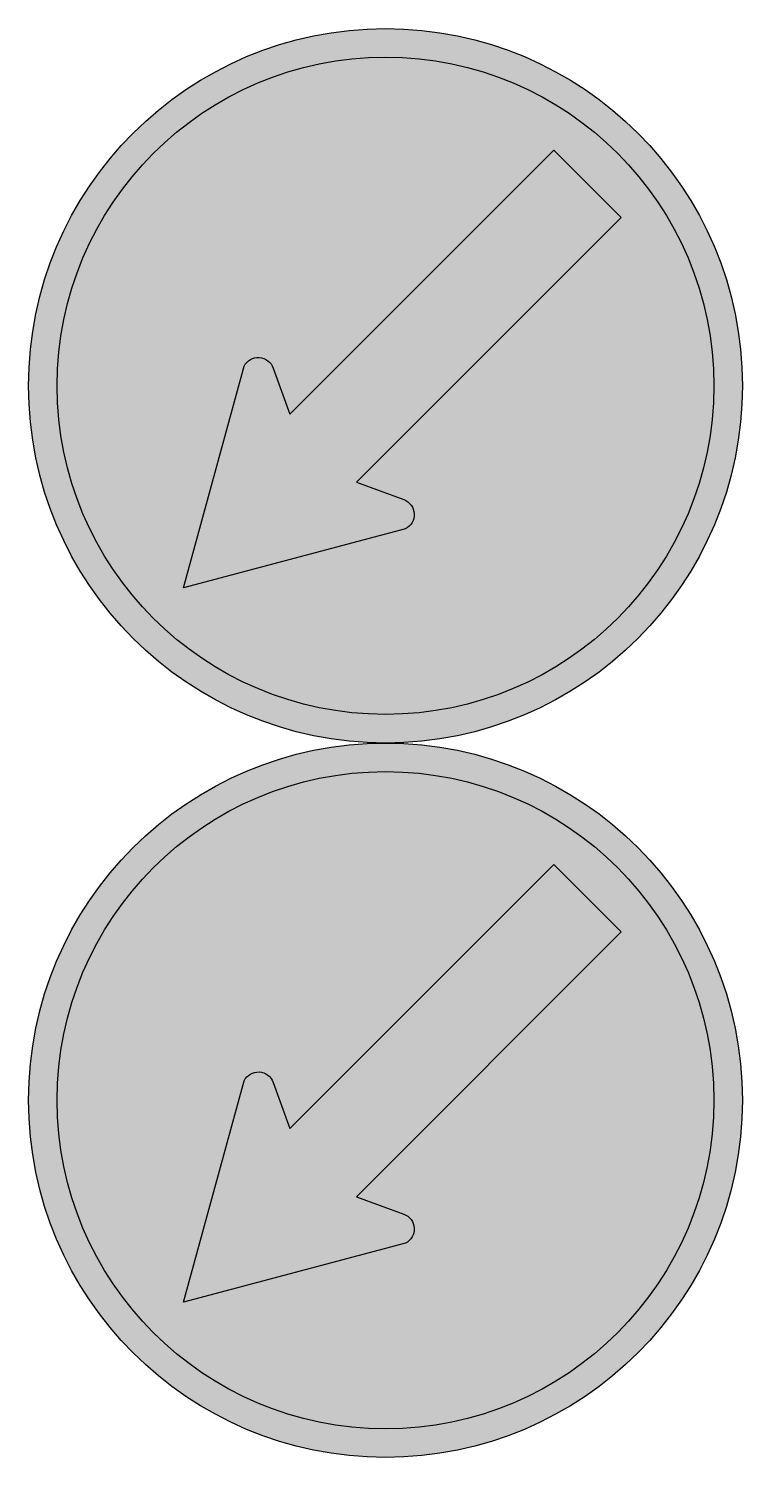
# Model space of a CAD drawing. Header units: millimetres. Extents: x -150 to 150, y -300 to 300.
import ezdxf

# ---------------------------------------------------------------- set-up
doc = ezdxf.new("R2010")
doc.units = ezdxf.units.MM
doc.header["$LTSCALE"] = 10
doc.header["$MEASUREMENT"] = 0
doc.layers.get('0').update_dxf_attribs({"linetype": 'CONTINUOUS'})

msp = doc.modelspace()

# ---------------------------------------------------------------- hatches: boundary and pattern name
h = msp.add_hatch(color=255)
h.dxf.hatch_style = 1
h.paths.add_polyline_path([(-150, 150, 1), (150, 150, 1)])
h.paths.add_polyline_path([(138, 150, -1), (-138, 150, -1)], flags=16)
h.paths.add_polyline_path([(70.71067811865468, 248.9949493661165), (98.9949493661167, 220.7106781186547), (-12.22751038381985, 109.4882183687181), (7.696180060064685, 102.1959368631263, -0.6597529983320121), (8.362400262201087, 89.95004446516967), (-84.85281374238566, 65.14718625761424), (-59.41906470967327, 158.1922415121801, -0.6591633580718738), (-47.18166492056624, 157.4534012789682), (-40.23002318329289, 138.0542480641689)], flags=0)
h = msp.add_hatch(color=160)
h.paths.add_polyline_path([(-138, 150, 1), (138, 150, 1)])
h.paths.add_polyline_path([(-12.22751038381985, 109.4882183687181), (7.696180060063889, 102.1959368631266, -0.6597529983320601), (8.362400262201087, 89.95004446516967), (-84.85281374238566, 65.1471862576143), (-59.41906470967327, 158.1922415121801, -0.6591633580725025), (-47.18166492056226, 157.4534012789572), (-40.23002318329289, 138.0542480641689), (70.71067811865468, 248.9949493661165), (98.9949493661167, 220.7106781186547)], flags=16)
h = msp.add_hatch(color=255)
h.dxf.hatch_style = 1
edge = h.paths.add_edge_path()
edge.add_line((-12.22751038381985, 109.4882183687181), (7.706475763302402, 102.1921685268074))
edge.add_arc((5.408773991638136, 95.93042524258396), 6.669997180586058, -63.71587927577019, 69.84975026655059, ccw=False)
edge.add_line((8.362400262201087, 89.95004446516967), (-84.85281374238566, 65.1471862576143))
edge.add_line((-84.85281374238566, 65.1471862576143), (-59.41906470967326, 158.1922415121801))
edge.add_arc((-53.45882965405902, 155.1981706261041), 6.66999718058568, 19.762112815985176, 153.3277423583053, ccw=False)
edge.add_line((-47.18166492056204, 157.4534012789564), (-40.23002318329289, 138.0542480641689))
edge.add_line((-40.23002318329289, 138.0542480641689), (70.71067811865467, 248.9949493661165))
edge.add_line((70.71067811865468, 248.9949493661165), (98.9949493661167, 220.7106781186547))
edge.add_line((98.9949493661167, 220.7106781186547), (-12.22751038381985, 109.4882183687181))
h = msp.add_hatch(color=255)
h.dxf.hatch_style = 1
h.paths.add_polyline_path([(-150, -150, 1), (150, -150, 1)])
h.paths.add_polyline_path([(138, -150, -1), (-138, -150, -1)], flags=16)
h.paths.add_polyline_path([(70.71067811865464, -51.00505063388346), (98.99494936611666, -79.2893218813453), (-12.22751038381989, -190.5117816312819), (7.696180060064648, -197.8040631368737, -0.6597529983320121), (8.36240026220105, -210.0499555348303), (-84.8528137423857, -234.8528137423858), (-59.41906470967331, -141.8077584878199, -0.6591633580718738), (-47.18166492056628, -142.5465987210318), (-40.23002318329293, -161.9457519358311)], flags=0)
h = msp.add_hatch(color=160)
h.paths.add_polyline_path([(-138, -150, 1), (138, -150, 1)])
h.paths.add_polyline_path([(-12.22751038381989, -190.5117816312819), (7.696180060063853, -197.8040631368734, -0.6597529983320601), (8.36240026220105, -210.0499555348303), (-84.8528137423857, -234.8528137423857), (-59.41906470967331, -141.8077584878199, -0.6591633580725025), (-47.1816649205623, -142.5465987210428), (-40.23002318329293, -161.9457519358311), (70.71067811865464, -51.00505063388346), (98.99494936611666, -79.28932188134533)], flags=16)
h = msp.add_hatch(color=255)
h.dxf.hatch_style = 1
edge = h.paths.add_edge_path()
edge.add_line((-12.22751038381989, -190.5117816312819), (7.706475763302365, -197.8078314731926))
edge.add_arc((5.4087739916381, -204.069574757416), 6.669997180586058, -63.71587927577019, 69.84975026655059, ccw=False)
edge.add_line((8.36240026220105, -210.0499555348303), (-84.8528137423857, -234.8528137423857))
edge.add_line((-84.8528137423857, -234.8528137423857), (-59.41906470967331, -141.8077584878199))
edge.add_arc((-53.45882965405906, -144.8018293738959), 6.66999718058568, 19.762112815985176, 153.3277423583053, ccw=False)
edge.add_line((-47.18166492056207, -142.5465987210436), (-40.23002318329293, -161.9457519358311))
edge.add_line((-40.23002318329293, -161.9457519358311), (70.71067811865464, -51.00505063388346))
edge.add_line((70.71067811865464, -51.00505063388346), (98.99494936611666, -79.28932188134532))
edge.add_line((98.99494936611666, -79.28932188134532), (-12.22751038381989, -190.5117816312819))

# ---------------------------------------------------------------- linework, layer by layer
for points in [[(-12.22751038381985, 109.4882183687181), (7.706475763302401, 102.1921685268074, -0.6591633580725457), (8.362400262201087, 89.95004446516967), (-84.85281374238566, 65.1471862576143), (-59.41906470967327, 158.1922415121801, -0.6591633580725432), (-47.18166492056204, 157.4534012789564), (-40.23002318329289, 138.0542480641689), (70.71067811865468, 248.9949493661165), (98.9949493661167, 220.7106781186547)], [(-12.22751038381989, -190.5117816312819), (7.706475763302365, -197.8078314731926, -0.6591633580725457), (8.36240026220105, -210.0499555348303), (-84.8528137423857, -234.8528137423857), (-59.41906470967331, -141.8077584878199, -0.6591633580725432), (-47.18166492056207, -142.5465987210436), (-40.23002318329293, -161.9457519358311), (70.71067811865464, -51.00505063388346), (98.99494936611666, -79.28932188134532)]]:
    msp.add_lwpolyline(points, format="xyb", close=True)
for centre, radius in [((3.673940397442059e-14, 150), 150), ((3.673940397442059e-14, 150), 138), ((0, -150), 150), ((0, -150), 138)]:
    msp.add_circle(centre, radius)

doc.saveas('drawing.dxf')
